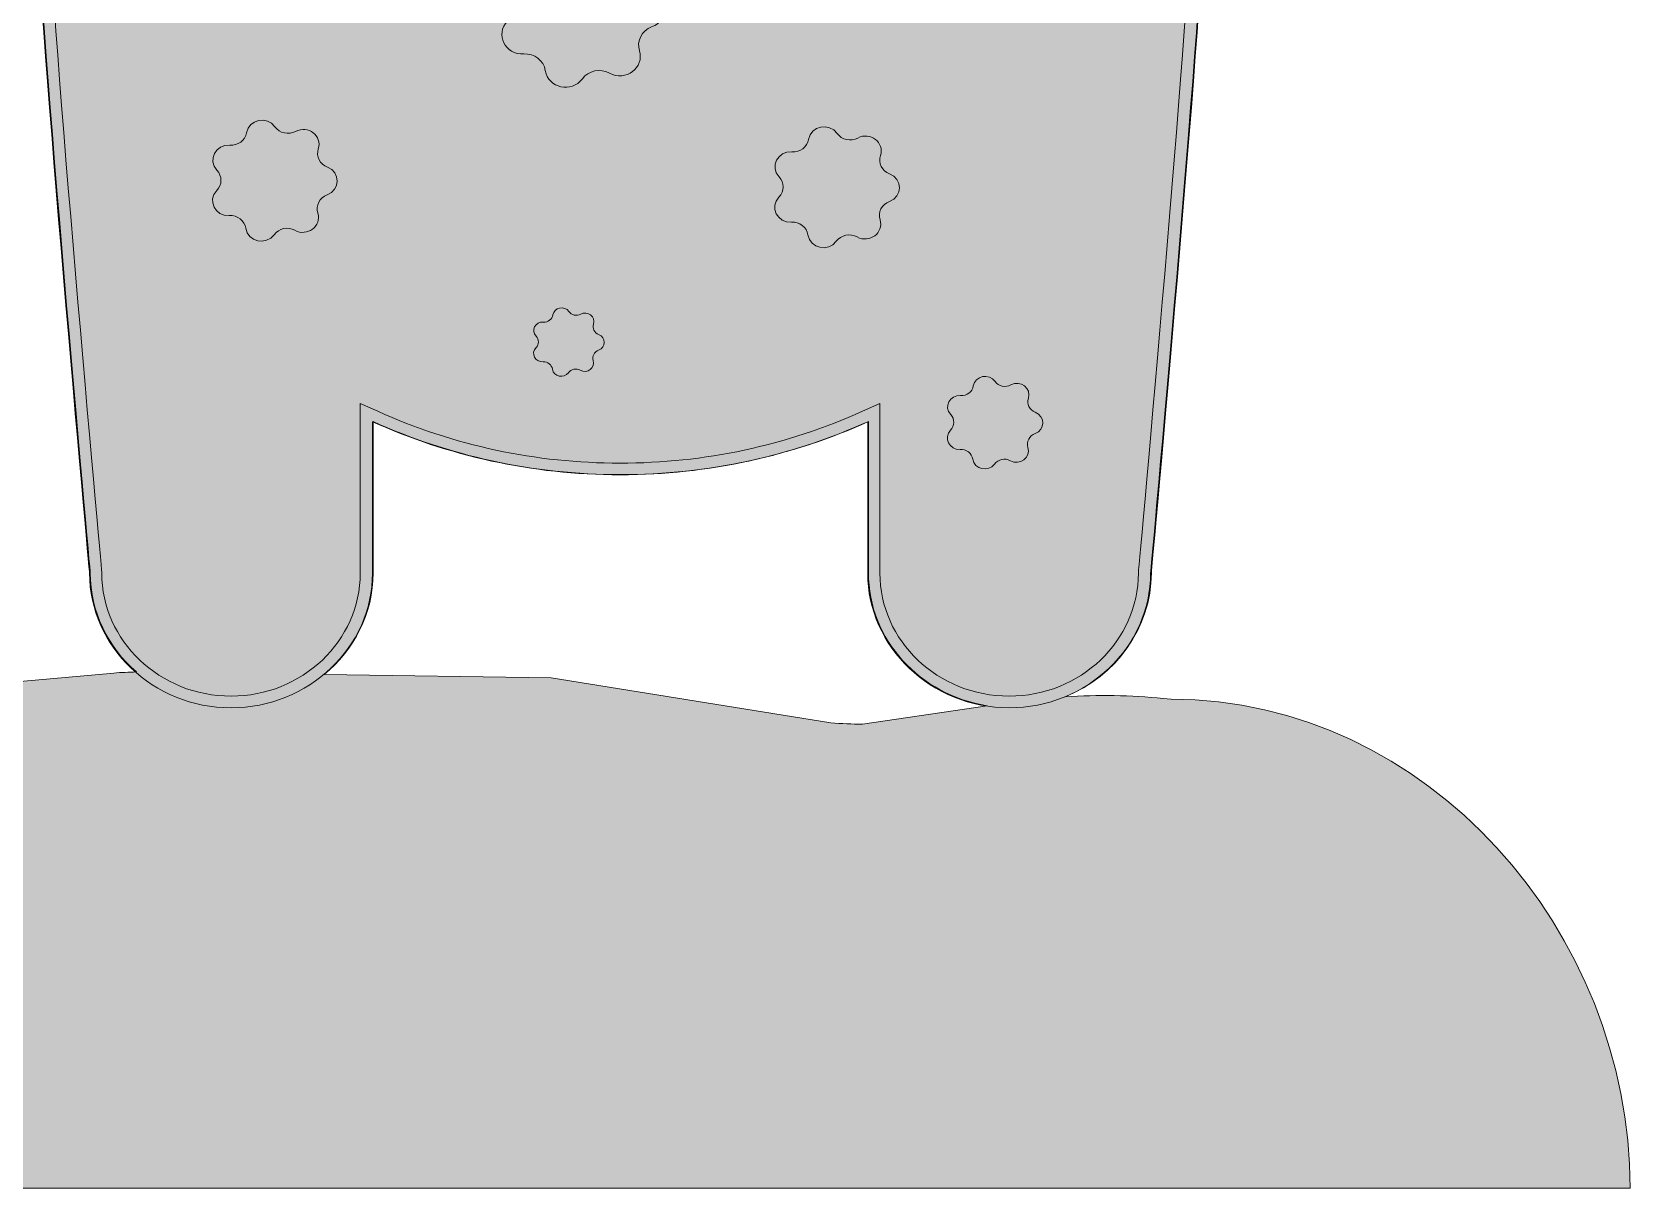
# Model space of a CAD drawing. Header units: millimetres. Extents: x 29 to 230, y -125 to -26.
# Drawn here: x 49.88 to 91.35, y -105.9 to -75.92 of the extents above; entities that cross this region are included whole.
import ezdxf

# ---------------------------------------------------------------- set-up
doc = ezdxf.new("R2010")
doc.units = ezdxf.units.MM
doc.header["$MEASUREMENT"] = 0
doc.layers.add('engraving', color=7, linetype='Continuous')
doc.layers.add('Layer 1', color=7, linetype='Continuous')

# ---------------------------------------------------------------- blocks, each defined once
blk = doc.blocks.new('block 2')
at = {"layer": 'engraving'}
h = blk.add_hatch(color=1, dxfattribs=at)
h.dxf.hatch_style = 2
edge = h.paths.add_edge_path()
edge.add_spline(control_points=[(65.144, -28.067), (65.144, -28.067), (65.144, -28.067), (65.144, -28.067), (56.828, -28.067), (50.024, -34.544), (50.024, -42.46), (50.024, -42.46), (50.024, -73.011), (50.024, -73.011), (50.024, -75.132), (51.377, -89.953), (51.377, -89.953), (51.377, -91.875), (53.029, -93.447), (55.048, -93.447), (57.067, -93.447), (58.719, -91.875), (58.719, -89.953), (58.719, -89.953), (58.719, -86.029), (58.719, -86.029), (60.672, -86.91), (62.85, -87.405), (65.144, -87.405), (65.144, -87.405), (65.144, -87.405), (65.144, -87.405), (67.438, -87.405), (69.616, -86.91), (71.569, -86.029), (71.569, -86.029), (71.569, -89.953), (71.569, -89.953), (71.569, -91.875), (73.221, -93.447), (75.24, -93.447), (77.259, -93.447), (78.911, -91.875), (78.911, -89.953), (78.911, -89.953), (80.264, -75.132), (80.264, -73.011), (80.264, -73.011), (80.264, -42.46), (80.264, -42.46), (80.264, -34.544), (73.46, -28.067), (65.144, -28.067), (65.144, -28.067), (65.144, -28.067), (65.144, -28.067)], knot_values=[0, 0, 0, 0, 1, 1, 1, 2, 2, 2, 3, 3, 3, 4, 4, 4, 5, 5, 5, 6, 6, 6, 7, 7, 7, 8, 8, 8, 9, 9, 9, 10, 10, 10, 11, 11, 11, 12, 12, 12, 13, 13, 13, 14, 14, 14, 15, 15, 15, 16, 16, 16, 17, 17, 17, 17], degree=3, periodic=1)
edge = h.paths.add_edge_path()
edge.add_spline(control_points=[(65.144, -28.368), (73.307, -28.368), (79.947, -34.69), (79.947, -42.46), (79.947, -42.46), (79.947, -73.011), (79.947, -73.011), (79.947, -75.095), (78.609, -89.779), (78.596, -89.927), (78.596, -89.927), (78.594, -89.94), (78.594, -89.94), (78.594, -89.94), (78.594, -89.953), (78.594, -89.953), (78.594, -91.713), (77.09, -93.146), (75.24, -93.146), (73.391, -93.146), (71.886, -91.713), (71.886, -89.953), (71.886, -89.953), (71.886, -86.029), (71.886, -86.029), (71.886, -86.029), (71.886, -85.553), (71.886, -85.553), (71.886, -85.553), (71.434, -85.757), (71.434, -85.757), (69.452, -86.65), (67.335, -87.103), (65.144, -87.103), (62.953, -87.103), (60.837, -86.65), (58.854, -85.757), (58.854, -85.757), (58.402, -85.553), (58.402, -85.553), (58.402, -85.553), (58.402, -86.029), (58.402, -86.029), (58.402, -86.029), (58.402, -89.953), (58.402, -89.953), (58.402, -91.713), (56.897, -93.146), (55.048, -93.146), (53.198, -93.146), (51.694, -91.713), (51.694, -89.953), (51.694, -89.953), (51.694, -89.94), (51.694, -89.94), (51.694, -89.94), (51.693, -89.927), (51.693, -89.927), (51.679, -89.779), (50.341, -75.095), (50.341, -73.011), (50.341, -73.011), (50.341, -42.46), (50.341, -42.46), (50.341, -34.69), (56.982, -28.368), (65.144, -28.368)], knot_values=[0, 0, 0, 0, 0.352778, 0.352778, 0.352778, 0.705556, 0.705556, 0.705556, 1.058333, 1.058333, 1.058333, 1.411111, 1.411111, 1.411111, 1.763889, 1.763889, 1.763889, 2.116667, 2.116667, 2.116667, 2.469444, 2.469444, 2.469444, 2.822222, 2.822222, 2.822222, 3.175, 3.175, 3.175, 3.527778, 3.527778, 3.527778, 3.880556, 3.880556, 3.880556, 4.233333, 4.233333, 4.233333, 4.586111, 4.586111, 4.586111, 4.938889, 4.938889, 4.938889, 5.291667, 5.291667, 5.291667, 5.644444, 5.644444, 5.644444, 5.997222, 5.997222, 5.997222, 6.35, 6.35, 6.35, 6.702778, 6.702778, 6.702778, 7.055556, 7.055556, 7.055556, 7.408333, 7.408333, 7.408333, 7.761111, 7.761111, 7.761111, 7.761111], degree=3, periodic=0)
edge.add_line((65.144, -28.368), (65.144, -28.368))
h = blk.add_hatch(color=1, dxfattribs=at)
h.dxf.hatch_style = 2
edge = h.paths.add_edge_path()
edge.add_spline(control_points=[(64.869, -76.988), (64.869, -76.988), (64.869, -76.988), (64.869, -76.988), (64.63, -76.855), (64.323, -76.92), (64.165, -77.136), (64.165, -77.136), (64.165, -77.136), (64.165, -77.136), (63.89, -77.513), (63.273, -77.375), (63.204, -76.921), (63.204, -76.921), (63.204, -76.921), (63.204, -76.921), (63.164, -76.66), (62.92, -76.472), (62.643, -76.489), (62.643, -76.489), (62.643, -76.489), (62.643, -76.489), (62.163, -76.519), (61.891, -75.974), (62.221, -75.639), (62.221, -75.639), (62.221, -75.639), (62.221, -75.639), (62.41, -75.446), (62.412, -75.148), (62.226, -74.953), (62.226, -74.953), (62.226, -74.953), (62.226, -74.953), (61.901, -74.614), (62.18, -74.072), (62.661, -74.108), (62.661, -74.108), (62.661, -74.108), (62.661, -74.108), (62.937, -74.129), (63.184, -73.944), (63.227, -73.684), (63.227, -73.684), (63.227, -73.684), (63.227, -73.684), (63.303, -73.231), (63.923, -73.101), (64.192, -73.481), (64.192, -73.481), (64.192, -73.481), (64.192, -73.481), (64.347, -73.7), (64.653, -73.768), (64.894, -73.638), (64.894, -73.638), (64.894, -73.638), (64.894, -73.638), (65.313, -73.413), (65.806, -73.792), (65.662, -74.23), (65.662, -74.23), (65.662, -74.23), (65.662, -74.23), (65.579, -74.482), (65.713, -74.752), (65.97, -74.85), (65.97, -74.85), (65.97, -74.85), (65.97, -74.85), (66.417, -75.022), (66.413, -75.625), (65.963, -75.791), (65.963, -75.791), (65.963, -75.791), (65.963, -75.791), (65.705, -75.886), (65.567, -76.154), (65.646, -76.407), (65.646, -76.407), (65.646, -76.407), (65.646, -76.407), (65.784, -76.846), (65.285, -77.22), (64.869, -76.988)], knot_values=[0, 0, 0, 0, 1, 1, 1, 2, 2, 2, 3, 3, 3, 4, 4, 4, 5, 5, 5, 6, 6, 6, 7, 7, 7, 8, 8, 8, 9, 9, 9, 10, 10, 10, 11, 11, 11, 12, 12, 12, 13, 13, 13, 14, 14, 14, 15, 15, 15, 16, 16, 16, 17, 17, 17, 18, 18, 18, 19, 19, 19, 20, 20, 20, 21, 21, 21, 22, 22, 22, 23, 23, 23, 24, 24, 24, 25, 25, 25, 26, 26, 26, 27, 27, 27, 28, 28, 28, 28], degree=3, periodic=1)
h = blk.add_hatch(color=1, dxfattribs=at)
h.dxf.hatch_style = 2
edge = h.paths.add_edge_path()
edge.add_spline(control_points=[(56.706, -81.064), (56.706, -81.064), (56.706, -81.064), (56.706, -81.064), (56.522, -80.963), (56.288, -81.012), (56.167, -81.178), (56.167, -81.178), (56.167, -81.178), (56.167, -81.178), (55.956, -81.466), (55.483, -81.36), (55.43, -81.013), (55.43, -81.013), (55.43, -81.013), (55.43, -81.013), (55.4, -80.813), (55.213, -80.669), (55.001, -80.682), (55.001, -80.682), (55.001, -80.682), (55.001, -80.682), (54.633, -80.705), (54.425, -80.287), (54.678, -80.031), (54.678, -80.031), (54.678, -80.031), (54.678, -80.031), (54.823, -79.884), (54.824, -79.655), (54.681, -79.506), (54.681, -79.506), (54.681, -79.506), (54.681, -79.506), (54.433, -79.246), (54.647, -78.831), (55.014, -78.859), (55.014, -78.859), (55.014, -78.859), (55.014, -78.859), (55.226, -78.875), (55.415, -78.734), (55.448, -78.534), (55.448, -78.534), (55.448, -78.534), (55.448, -78.534), (55.507, -78.187), (55.981, -78.088), (56.187, -78.379), (56.187, -78.379), (56.187, -78.379), (56.187, -78.379), (56.306, -78.546), (56.54, -78.599), (56.724, -78.499), (56.724, -78.499), (56.724, -78.499), (56.724, -78.499), (57.046, -78.326), (57.423, -78.617), (57.313, -78.952), (57.313, -78.952), (57.313, -78.952), (57.313, -78.952), (57.249, -79.145), (57.352, -79.352), (57.549, -79.427), (57.549, -79.427), (57.549, -79.427), (57.549, -79.427), (57.891, -79.558), (57.887, -80.021), (57.543, -80.147), (57.543, -80.147), (57.543, -80.147), (57.543, -80.147), (57.345, -80.22), (57.24, -80.426), (57.3, -80.619), (57.3, -80.619), (57.3, -80.619), (57.3, -80.619), (57.406, -80.956), (57.024, -81.241), (56.706, -81.064)], knot_values=[0, 0, 0, 0, 1, 1, 1, 2, 2, 2, 3, 3, 3, 4, 4, 4, 5, 5, 5, 6, 6, 6, 7, 7, 7, 8, 8, 8, 9, 9, 9, 10, 10, 10, 11, 11, 11, 12, 12, 12, 13, 13, 13, 14, 14, 14, 15, 15, 15, 16, 16, 16, 17, 17, 17, 18, 18, 18, 19, 19, 19, 20, 20, 20, 21, 21, 21, 22, 22, 22, 23, 23, 23, 24, 24, 24, 25, 25, 25, 26, 26, 26, 27, 27, 27, 28, 28, 28, 28], degree=3, periodic=1)
h = blk.add_hatch(color=1, dxfattribs=at)
h.dxf.hatch_style = 2
edge = h.paths.add_edge_path()
edge.add_spline(control_points=[(71.294, -81.236), (71.294, -81.236), (71.294, -81.236), (71.294, -81.236), (71.111, -81.134), (70.877, -81.184), (70.755, -81.35), (70.755, -81.35), (70.755, -81.35), (70.755, -81.35), (70.545, -81.638), (70.072, -81.532), (70.019, -81.184), (70.019, -81.184), (70.019, -81.184), (70.019, -81.184), (69.988, -80.985), (69.802, -80.841), (69.59, -80.854), (69.59, -80.854), (69.59, -80.854), (69.59, -80.854), (69.222, -80.877), (69.014, -80.459), (69.266, -80.203), (69.266, -80.203), (69.266, -80.203), (69.266, -80.203), (69.411, -80.055), (69.413, -79.827), (69.27, -79.677), (69.27, -79.677), (69.27, -79.677), (69.27, -79.677), (69.022, -79.418), (69.235, -79.003), (69.603, -79.031), (69.603, -79.031), (69.603, -79.031), (69.603, -79.031), (69.815, -79.047), (70.004, -78.905), (70.037, -78.706), (70.037, -78.706), (70.037, -78.706), (70.037, -78.706), (70.095, -78.359), (70.57, -78.259), (70.776, -78.55), (70.776, -78.55), (70.776, -78.55), (70.776, -78.55), (70.895, -78.718), (71.129, -78.77), (71.313, -78.671), (71.313, -78.671), (71.313, -78.671), (71.313, -78.671), (71.634, -78.498), (72.012, -78.789), (71.901, -79.124), (71.901, -79.124), (71.901, -79.124), (71.901, -79.124), (71.838, -79.317), (71.941, -79.523), (72.137, -79.599), (72.137, -79.599), (72.137, -79.599), (72.137, -79.599), (72.48, -79.73), (72.476, -80.192), (72.132, -80.319), (72.132, -80.319), (72.132, -80.319), (72.132, -80.319), (71.934, -80.392), (71.828, -80.598), (71.889, -80.791), (71.889, -80.791), (71.889, -80.791), (71.889, -80.791), (71.995, -81.128), (71.613, -81.413), (71.294, -81.236)], knot_values=[0, 0, 0, 0, 1, 1, 1, 2, 2, 2, 3, 3, 3, 4, 4, 4, 5, 5, 5, 6, 6, 6, 7, 7, 7, 8, 8, 8, 9, 9, 9, 10, 10, 10, 11, 11, 11, 12, 12, 12, 13, 13, 13, 14, 14, 14, 15, 15, 15, 16, 16, 16, 17, 17, 17, 18, 18, 18, 19, 19, 19, 20, 20, 20, 21, 21, 21, 22, 22, 22, 23, 23, 23, 24, 24, 24, 25, 25, 25, 26, 26, 26, 27, 27, 27, 28, 28, 28, 28], degree=3, periodic=1)
h = blk.add_hatch(color=1, dxfattribs=at)
h.dxf.hatch_style = 2
edge = h.paths.add_edge_path()
edge.add_spline(control_points=[(64.11, -84.693), (64.11, -84.693), (64.11, -84.693), (64.11, -84.693), (64.007, -84.635), (63.874, -84.663), (63.805, -84.757), (63.805, -84.757), (63.805, -84.757), (63.805, -84.757), (63.686, -84.92), (63.418, -84.86), (63.388, -84.664), (63.388, -84.664), (63.388, -84.664), (63.388, -84.664), (63.371, -84.55), (63.265, -84.469), (63.145, -84.476), (63.145, -84.476), (63.145, -84.476), (63.145, -84.476), (62.937, -84.489), (62.819, -84.253), (62.962, -84.108), (62.962, -84.108), (62.962, -84.108), (62.962, -84.108), (63.044, -84.024), (63.045, -83.895), (62.964, -83.81), (62.964, -83.81), (62.964, -83.81), (62.964, -83.81), (62.823, -83.663), (62.944, -83.428), (63.153, -83.444), (63.153, -83.444), (63.153, -83.444), (63.153, -83.444), (63.272, -83.453), (63.379, -83.373), (63.398, -83.26), (63.398, -83.26), (63.398, -83.26), (63.398, -83.26), (63.431, -83.064), (63.7, -83.007), (63.817, -83.172), (63.817, -83.172), (63.817, -83.172), (63.817, -83.172), (63.884, -83.267), (64.016, -83.297), (64.121, -83.24), (64.121, -83.24), (64.121, -83.24), (64.121, -83.24), (64.303, -83.142), (64.517, -83.307), (64.454, -83.497), (64.454, -83.497), (64.454, -83.497), (64.454, -83.497), (64.418, -83.606), (64.476, -83.723), (64.588, -83.766), (64.588, -83.766), (64.588, -83.766), (64.588, -83.766), (64.782, -83.84), (64.78, -84.102), (64.585, -84.174), (64.585, -84.174), (64.585, -84.174), (64.585, -84.174), (64.473, -84.215), (64.413, -84.331), (64.447, -84.441), (64.447, -84.441), (64.447, -84.441), (64.447, -84.441), (64.507, -84.631), (64.291, -84.793), (64.11, -84.693)], knot_values=[0, 0, 0, 0, 1, 1, 1, 2, 2, 2, 3, 3, 3, 4, 4, 4, 5, 5, 5, 6, 6, 6, 7, 7, 7, 8, 8, 8, 9, 9, 9, 10, 10, 10, 11, 11, 11, 12, 12, 12, 13, 13, 13, 14, 14, 14, 15, 15, 15, 16, 16, 16, 17, 17, 17, 18, 18, 18, 19, 19, 19, 20, 20, 20, 21, 21, 21, 22, 22, 22, 23, 23, 23, 24, 24, 24, 25, 25, 25, 26, 26, 26, 27, 27, 27, 28, 28, 28, 28], degree=3, periodic=1)
h = blk.add_hatch(color=1, dxfattribs=at)
h.dxf.hatch_style = 2
edge = h.paths.add_edge_path()
edge.add_spline(control_points=[(75.273, -87.039), (75.273, -87.039), (75.273, -87.039), (75.273, -87.039), (75.133, -86.961), (74.953, -86.999), (74.86, -87.126), (74.86, -87.126), (74.86, -87.126), (74.86, -87.126), (74.699, -87.347), (74.337, -87.265), (74.297, -86.999), (74.297, -86.999), (74.297, -86.999), (74.297, -86.999), (74.273, -86.846), (74.13, -86.736), (73.968, -86.746), (73.968, -86.746), (73.968, -86.746), (73.968, -86.746), (73.686, -86.764), (73.527, -86.444), (73.72, -86.248), (73.72, -86.248), (73.72, -86.248), (73.72, -86.248), (73.831, -86.135), (73.833, -85.96), (73.723, -85.845), (73.723, -85.845), (73.723, -85.845), (73.723, -85.845), (73.533, -85.646), (73.697, -85.329), (73.978, -85.35), (73.978, -85.35), (73.978, -85.35), (73.978, -85.35), (74.14, -85.362), (74.285, -85.254), (74.31, -85.101), (74.31, -85.101), (74.31, -85.101), (74.31, -85.101), (74.355, -84.836), (74.718, -84.759), (74.876, -84.982), (74.876, -84.982), (74.876, -84.982), (74.876, -84.982), (74.967, -85.111), (75.146, -85.151), (75.288, -85.075), (75.288, -85.075), (75.288, -85.075), (75.288, -85.075), (75.533, -84.942), (75.823, -85.165), (75.738, -85.421), (75.738, -85.421), (75.738, -85.421), (75.738, -85.421), (75.689, -85.569), (75.768, -85.727), (75.919, -85.785), (75.919, -85.785), (75.919, -85.785), (75.919, -85.785), (76.181, -85.886), (76.178, -86.24), (75.915, -86.337), (75.915, -86.337), (75.915, -86.337), (75.915, -86.337), (75.763, -86.392), (75.682, -86.55), (75.729, -86.698), (75.729, -86.698), (75.729, -86.698), (75.729, -86.698), (75.81, -86.956), (75.517, -87.174), (75.273, -87.039)], knot_values=[0, 0, 0, 0, 1, 1, 1, 2, 2, 2, 3, 3, 3, 4, 4, 4, 5, 5, 5, 6, 6, 6, 7, 7, 7, 8, 8, 8, 9, 9, 9, 10, 10, 10, 11, 11, 11, 12, 12, 12, 13, 13, 13, 14, 14, 14, 15, 15, 15, 16, 16, 16, 17, 17, 17, 18, 18, 18, 19, 19, 19, 20, 20, 20, 21, 21, 21, 22, 22, 22, 23, 23, 23, 24, 24, 24, 25, 25, 25, 26, 26, 26, 27, 27, 27, 28, 28, 28, 28], degree=3, periodic=1)
at = {"layer": 'engraving', "lineweight": 0}
for points, knots in [([(65.144, -28.067), (65.144, -28.067), (65.144, -28.067), (65.144, -28.067), (56.828, -28.067), (50.024, -34.544), (50.024, -42.46), (50.024, -42.46), (50.024, -73.011), (50.024, -73.011), (50.024, -75.132), (51.377, -89.953), (51.377, -89.953), (51.377, -91.875), (53.029, -93.447), (55.048, -93.447), (57.067, -93.447), (58.719, -91.875), (58.719, -89.953), (58.719, -89.953), (58.719, -86.029), (58.719, -86.029), (60.672, -86.91), (62.85, -87.405), (65.144, -87.405), (65.144, -87.405), (65.144, -87.405), (65.144, -87.405), (67.438, -87.405), (69.616, -86.91), (71.569, -86.029), (71.569, -86.029), (71.569, -89.953), (71.569, -89.953), (71.569, -91.875), (73.221, -93.447), (75.24, -93.447), (77.259, -93.447), (78.911, -91.875), (78.911, -89.953), (78.911, -89.953), (80.264, -75.132), (80.264, -73.011), (80.264, -73.011), (80.264, -42.46), (80.264, -42.46), (80.264, -34.544), (73.46, -28.067), (65.144, -28.067), (65.144, -28.067), (65.144, -28.067), (65.144, -28.067)], [0, 0, 0, 0, 1, 1, 1, 2, 2, 2, 3, 3, 3, 4, 4, 4, 5, 5, 5, 6, 6, 6, 7, 7, 7, 8, 8, 8, 9, 9, 9, 10, 10, 10, 11, 11, 11, 12, 12, 12, 13, 13, 13, 14, 14, 14, 15, 15, 15, 16, 16, 16, 17, 17, 17, 17]), ([(65.144, -28.368), (73.307, -28.368), (79.947, -34.69), (79.947, -42.46), (79.947, -42.46), (79.947, -73.011), (79.947, -73.011), (79.947, -75.095), (78.609, -89.779), (78.596, -89.927), (78.596, -89.927), (78.594, -89.94), (78.594, -89.94), (78.594, -89.94), (78.594, -89.953), (78.594, -89.953), (78.594, -91.713), (77.09, -93.146), (75.24, -93.146), (73.391, -93.146), (71.886, -91.713), (71.886, -89.953), (71.886, -89.953), (71.886, -86.029), (71.886, -86.029), (71.886, -86.029), (71.886, -85.553), (71.886, -85.553), (71.886, -85.553), (71.434, -85.757), (71.434, -85.757), (69.452, -86.65), (67.335, -87.103), (65.144, -87.103), (62.953, -87.103), (60.837, -86.65), (58.854, -85.757), (58.854, -85.757), (58.402, -85.553), (58.402, -85.553), (58.402, -85.553), (58.402, -86.029), (58.402, -86.029), (58.402, -86.029), (58.402, -89.953), (58.402, -89.953), (58.402, -91.713), (56.897, -93.146), (55.048, -93.146), (53.198, -93.146), (51.694, -91.713), (51.694, -89.953), (51.694, -89.953), (51.694, -89.94), (51.694, -89.94), (51.694, -89.94), (51.693, -89.927), (51.693, -89.927), (51.679, -89.779), (50.341, -75.095), (50.341, -73.011), (50.341, -73.011), (50.341, -42.46), (50.341, -42.46), (50.341, -34.69), (56.982, -28.368), (65.144, -28.368)], [0, 0, 0, 0, 1, 1, 1, 2, 2, 2, 3, 3, 3, 4, 4, 4, 5, 5, 5, 6, 6, 6, 7, 7, 7, 8, 8, 8, 9, 9, 9, 10, 10, 10, 11, 11, 11, 12, 12, 12, 13, 13, 13, 14, 14, 14, 15, 15, 15, 16, 16, 16, 17, 17, 17, 18, 18, 18, 19, 19, 19, 20, 20, 20, 21, 21, 21, 22, 22, 22, 22]), ([(64.869, -76.988), (64.869, -76.988), (64.869, -76.988), (64.869, -76.988), (64.63, -76.855), (64.323, -76.92), (64.165, -77.136), (64.165, -77.136), (64.165, -77.136), (64.165, -77.136), (63.89, -77.513), (63.273, -77.375), (63.204, -76.921), (63.204, -76.921), (63.204, -76.921), (63.204, -76.921), (63.164, -76.66), (62.92, -76.472), (62.643, -76.489), (62.643, -76.489), (62.643, -76.489), (62.643, -76.489), (62.163, -76.519), (61.891, -75.974), (62.221, -75.639), (62.221, -75.639), (62.221, -75.639), (62.221, -75.639), (62.41, -75.446), (62.412, -75.148), (62.226, -74.953), (62.226, -74.953), (62.226, -74.953), (62.226, -74.953), (61.901, -74.614), (62.18, -74.072), (62.661, -74.108), (62.661, -74.108), (62.661, -74.108), (62.661, -74.108), (62.937, -74.129), (63.184, -73.944), (63.227, -73.684), (63.227, -73.684), (63.227, -73.684), (63.227, -73.684), (63.303, -73.231), (63.923, -73.101), (64.192, -73.481), (64.192, -73.481), (64.192, -73.481), (64.192, -73.481), (64.347, -73.7), (64.653, -73.768), (64.894, -73.638), (64.894, -73.638), (64.894, -73.638), (64.894, -73.638), (65.313, -73.413), (65.806, -73.792), (65.662, -74.23), (65.662, -74.23), (65.662, -74.23), (65.662, -74.23), (65.579, -74.482), (65.713, -74.752), (65.97, -74.85), (65.97, -74.85), (65.97, -74.85), (65.97, -74.85), (66.417, -75.022), (66.413, -75.625), (65.963, -75.791), (65.963, -75.791), (65.963, -75.791), (65.963, -75.791), (65.705, -75.886), (65.567, -76.154), (65.646, -76.407), (65.646, -76.407), (65.646, -76.407), (65.646, -76.407), (65.784, -76.846), (65.285, -77.22), (64.869, -76.988)], [0, 0, 0, 0, 1, 1, 1, 2, 2, 2, 3, 3, 3, 4, 4, 4, 5, 5, 5, 6, 6, 6, 7, 7, 7, 8, 8, 8, 9, 9, 9, 10, 10, 10, 11, 11, 11, 12, 12, 12, 13, 13, 13, 14, 14, 14, 15, 15, 15, 16, 16, 16, 17, 17, 17, 18, 18, 18, 19, 19, 19, 20, 20, 20, 21, 21, 21, 22, 22, 22, 23, 23, 23, 24, 24, 24, 25, 25, 25, 26, 26, 26, 27, 27, 27, 28, 28, 28, 28]), ([(56.706, -81.064), (56.706, -81.064), (56.706, -81.064), (56.706, -81.064), (56.522, -80.963), (56.288, -81.012), (56.167, -81.178), (56.167, -81.178), (56.167, -81.178), (56.167, -81.178), (55.956, -81.466), (55.483, -81.36), (55.43, -81.013), (55.43, -81.013), (55.43, -81.013), (55.43, -81.013), (55.4, -80.813), (55.213, -80.669), (55.001, -80.682), (55.001, -80.682), (55.001, -80.682), (55.001, -80.682), (54.633, -80.705), (54.425, -80.287), (54.678, -80.031), (54.678, -80.031), (54.678, -80.031), (54.678, -80.031), (54.823, -79.884), (54.824, -79.655), (54.681, -79.506), (54.681, -79.506), (54.681, -79.506), (54.681, -79.506), (54.433, -79.246), (54.647, -78.831), (55.014, -78.859), (55.014, -78.859), (55.014, -78.859), (55.014, -78.859), (55.226, -78.875), (55.415, -78.734), (55.448, -78.534), (55.448, -78.534), (55.448, -78.534), (55.448, -78.534), (55.507, -78.187), (55.981, -78.088), (56.187, -78.379), (56.187, -78.379), (56.187, -78.379), (56.187, -78.379), (56.306, -78.546), (56.54, -78.599), (56.724, -78.499), (56.724, -78.499), (56.724, -78.499), (56.724, -78.499), (57.046, -78.326), (57.423, -78.617), (57.313, -78.952), (57.313, -78.952), (57.313, -78.952), (57.313, -78.952), (57.249, -79.145), (57.352, -79.352), (57.549, -79.427), (57.549, -79.427), (57.549, -79.427), (57.549, -79.427), (57.891, -79.558), (57.887, -80.021), (57.543, -80.147), (57.543, -80.147), (57.543, -80.147), (57.543, -80.147), (57.345, -80.22), (57.24, -80.426), (57.3, -80.619), (57.3, -80.619), (57.3, -80.619), (57.3, -80.619), (57.406, -80.956), (57.024, -81.241), (56.706, -81.064)], [0, 0, 0, 0, 1, 1, 1, 2, 2, 2, 3, 3, 3, 4, 4, 4, 5, 5, 5, 6, 6, 6, 7, 7, 7, 8, 8, 8, 9, 9, 9, 10, 10, 10, 11, 11, 11, 12, 12, 12, 13, 13, 13, 14, 14, 14, 15, 15, 15, 16, 16, 16, 17, 17, 17, 18, 18, 18, 19, 19, 19, 20, 20, 20, 21, 21, 21, 22, 22, 22, 23, 23, 23, 24, 24, 24, 25, 25, 25, 26, 26, 26, 27, 27, 27, 28, 28, 28, 28]), ([(71.294, -81.236), (71.294, -81.236), (71.294, -81.236), (71.294, -81.236), (71.111, -81.134), (70.877, -81.184), (70.755, -81.35), (70.755, -81.35), (70.755, -81.35), (70.755, -81.35), (70.545, -81.638), (70.072, -81.532), (70.019, -81.184), (70.019, -81.184), (70.019, -81.184), (70.019, -81.184), (69.988, -80.985), (69.802, -80.841), (69.59, -80.854), (69.59, -80.854), (69.59, -80.854), (69.59, -80.854), (69.222, -80.877), (69.014, -80.459), (69.266, -80.203), (69.266, -80.203), (69.266, -80.203), (69.266, -80.203), (69.411, -80.055), (69.413, -79.827), (69.27, -79.677), (69.27, -79.677), (69.27, -79.677), (69.27, -79.677), (69.022, -79.418), (69.235, -79.003), (69.603, -79.031), (69.603, -79.031), (69.603, -79.031), (69.603, -79.031), (69.815, -79.047), (70.004, -78.905), (70.037, -78.706), (70.037, -78.706), (70.037, -78.706), (70.037, -78.706), (70.095, -78.359), (70.57, -78.259), (70.776, -78.55), (70.776, -78.55), (70.776, -78.55), (70.776, -78.55), (70.895, -78.718), (71.129, -78.77), (71.313, -78.671), (71.313, -78.671), (71.313, -78.671), (71.313, -78.671), (71.634, -78.498), (72.012, -78.789), (71.901, -79.124), (71.901, -79.124), (71.901, -79.124), (71.901, -79.124), (71.838, -79.317), (71.941, -79.523), (72.137, -79.599), (72.137, -79.599), (72.137, -79.599), (72.137, -79.599), (72.48, -79.73), (72.476, -80.192), (72.132, -80.319), (72.132, -80.319), (72.132, -80.319), (72.132, -80.319), (71.934, -80.392), (71.828, -80.598), (71.889, -80.791), (71.889, -80.791), (71.889, -80.791), (71.889, -80.791), (71.995, -81.128), (71.613, -81.413), (71.294, -81.236)], [0, 0, 0, 0, 1, 1, 1, 2, 2, 2, 3, 3, 3, 4, 4, 4, 5, 5, 5, 6, 6, 6, 7, 7, 7, 8, 8, 8, 9, 9, 9, 10, 10, 10, 11, 11, 11, 12, 12, 12, 13, 13, 13, 14, 14, 14, 15, 15, 15, 16, 16, 16, 17, 17, 17, 18, 18, 18, 19, 19, 19, 20, 20, 20, 21, 21, 21, 22, 22, 22, 23, 23, 23, 24, 24, 24, 25, 25, 25, 26, 26, 26, 27, 27, 27, 28, 28, 28, 28]), ([(64.11, -84.693), (64.11, -84.693), (64.11, -84.693), (64.11, -84.693), (64.007, -84.635), (63.874, -84.663), (63.805, -84.757), (63.805, -84.757), (63.805, -84.757), (63.805, -84.757), (63.686, -84.92), (63.418, -84.86), (63.388, -84.664), (63.388, -84.664), (63.388, -84.664), (63.388, -84.664), (63.371, -84.55), (63.265, -84.469), (63.145, -84.476), (63.145, -84.476), (63.145, -84.476), (63.145, -84.476), (62.937, -84.489), (62.819, -84.253), (62.962, -84.108), (62.962, -84.108), (62.962, -84.108), (62.962, -84.108), (63.044, -84.024), (63.045, -83.895), (62.964, -83.81), (62.964, -83.81), (62.964, -83.81), (62.964, -83.81), (62.823, -83.663), (62.944, -83.428), (63.153, -83.444), (63.153, -83.444), (63.153, -83.444), (63.153, -83.444), (63.272, -83.453), (63.379, -83.373), (63.398, -83.26), (63.398, -83.26), (63.398, -83.26), (63.398, -83.26), (63.431, -83.064), (63.7, -83.007), (63.817, -83.172), (63.817, -83.172), (63.817, -83.172), (63.817, -83.172), (63.884, -83.267), (64.016, -83.297), (64.121, -83.24), (64.121, -83.24), (64.121, -83.24), (64.121, -83.24), (64.303, -83.142), (64.517, -83.307), (64.454, -83.497), (64.454, -83.497), (64.454, -83.497), (64.454, -83.497), (64.418, -83.606), (64.476, -83.723), (64.588, -83.766), (64.588, -83.766), (64.588, -83.766), (64.588, -83.766), (64.782, -83.84), (64.78, -84.102), (64.585, -84.174), (64.585, -84.174), (64.585, -84.174), (64.585, -84.174), (64.473, -84.215), (64.413, -84.331), (64.447, -84.441), (64.447, -84.441), (64.447, -84.441), (64.447, -84.441), (64.507, -84.631), (64.291, -84.793), (64.11, -84.693)], [0, 0, 0, 0, 1, 1, 1, 2, 2, 2, 3, 3, 3, 4, 4, 4, 5, 5, 5, 6, 6, 6, 7, 7, 7, 8, 8, 8, 9, 9, 9, 10, 10, 10, 11, 11, 11, 12, 12, 12, 13, 13, 13, 14, 14, 14, 15, 15, 15, 16, 16, 16, 17, 17, 17, 18, 18, 18, 19, 19, 19, 20, 20, 20, 21, 21, 21, 22, 22, 22, 23, 23, 23, 24, 24, 24, 25, 25, 25, 26, 26, 26, 27, 27, 27, 28, 28, 28, 28]), ([(75.273, -87.039), (75.273, -87.039), (75.273, -87.039), (75.273, -87.039), (75.133, -86.961), (74.953, -86.999), (74.86, -87.126), (74.86, -87.126), (74.86, -87.126), (74.86, -87.126), (74.699, -87.347), (74.337, -87.265), (74.297, -86.999), (74.297, -86.999), (74.297, -86.999), (74.297, -86.999), (74.273, -86.846), (74.13, -86.736), (73.968, -86.746), (73.968, -86.746), (73.968, -86.746), (73.968, -86.746), (73.686, -86.764), (73.527, -86.444), (73.72, -86.248), (73.72, -86.248), (73.72, -86.248), (73.72, -86.248), (73.831, -86.135), (73.833, -85.96), (73.723, -85.845), (73.723, -85.845), (73.723, -85.845), (73.723, -85.845), (73.533, -85.646), (73.697, -85.329), (73.978, -85.35), (73.978, -85.35), (73.978, -85.35), (73.978, -85.35), (74.14, -85.362), (74.285, -85.254), (74.31, -85.101), (74.31, -85.101), (74.31, -85.101), (74.31, -85.101), (74.355, -84.836), (74.718, -84.759), (74.876, -84.982), (74.876, -84.982), (74.876, -84.982), (74.876, -84.982), (74.967, -85.111), (75.146, -85.151), (75.288, -85.075), (75.288, -85.075), (75.288, -85.075), (75.288, -85.075), (75.533, -84.942), (75.823, -85.165), (75.738, -85.421), (75.738, -85.421), (75.738, -85.421), (75.738, -85.421), (75.689, -85.569), (75.768, -85.727), (75.919, -85.785), (75.919, -85.785), (75.919, -85.785), (75.919, -85.785), (76.181, -85.886), (76.178, -86.24), (75.915, -86.337), (75.915, -86.337), (75.915, -86.337), (75.915, -86.337), (75.763, -86.392), (75.682, -86.55), (75.729, -86.698), (75.729, -86.698), (75.729, -86.698), (75.729, -86.698), (75.81, -86.956), (75.517, -87.174), (75.273, -87.039)], [0, 0, 0, 0, 1, 1, 1, 2, 2, 2, 3, 3, 3, 4, 4, 4, 5, 5, 5, 6, 6, 6, 7, 7, 7, 8, 8, 8, 9, 9, 9, 10, 10, 10, 11, 11, 11, 12, 12, 12, 13, 13, 13, 14, 14, 14, 15, 15, 15, 16, 16, 16, 17, 17, 17, 18, 18, 18, 19, 19, 19, 20, 20, 20, 21, 21, 21, 22, 22, 22, 23, 23, 23, 24, 24, 24, 25, 25, 25, 26, 26, 26, 27, 27, 27, 28, 28, 28, 28])]:
    blk.add_open_spline(points, degree=3, knots=knots, dxfattribs=at)

msp = doc.modelspace()

# ---------------------------------------------------------------- hatches: boundary and pattern name
at = {"layer": 'Layer 1'}
h = msp.add_hatch(color=1, dxfattribs=at)
h.dxf.hatch_style = 2
edge = h.paths.add_edge_path()
edge.add_spline(control_points=[(79.447, -93.227), (79.447, -93.227), (79.239, -93.206), (79.239, -93.206), (78.394, -93.12), (77.545, -93.11), (76.698, -93.161), (78.007, -92.626), (78.93, -91.385), (78.93, -89.949), (78.93, -89.949), (80.282, -75.128), (80.282, -73.007), (80.282, -73.007), (80.282, -42.457), (80.282, -42.457), (80.282, -34.54), (73.478, -28.063), (65.163, -28.063), (65.163, -28.063), (65.163, -28.063), (65.163, -28.063), (56.847, -28.063), (50.043, -34.54), (50.043, -42.457), (50.043, -42.457), (50.043, -73.007), (50.043, -73.007), (50.043, -75.128), (51.395, -89.949), (51.395, -89.949), (51.395, -90.964), (51.859, -91.879), (52.592, -92.519), (52.395, -92.526), (52.199, -92.53), (52.003, -92.547), (52.003, -92.547), (47.236, -92.974), (47.236, -92.974), (41.563, -93.483), (37.216, -98.237), (37.216, -103.932), (37.216, -103.932), (37.216, -105.902), (37.216, -105.902), (37.216, -105.902), (91.352, -105.902), (91.352, -105.902), (91.352, -105.902), (91.352, -105.902), (91.352, -105.902), (91.352, -99.258), (86.091, -93.227), (79.447, -93.227)], knot_values=[0, 0, 0, 0, 1, 1, 1, 2, 2, 2, 3, 3, 3, 4, 4, 4, 5, 5, 5, 6, 6, 6, 7, 7, 7, 8, 8, 8, 9, 9, 9, 10, 10, 10, 11, 11, 11, 12, 12, 12, 13, 13, 13, 14, 14, 14, 15, 15, 15, 16, 16, 16, 17, 17, 17, 18, 18, 18, 18], degree=3, periodic=1)
edge = h.paths.add_edge_path()
edge.add_spline(control_points=[(70.611, -93.84), (70.611, -93.84), (63.354, -92.667), (63.354, -92.667), (63.354, -92.667), (57.464, -92.586), (57.464, -92.586), (58.242, -91.944), (58.737, -91), (58.737, -89.949), (58.737, -89.949), (58.737, -86.026), (58.737, -86.026), (60.69, -86.906), (62.868, -87.401), (65.163, -87.401), (65.163, -87.401), (65.163, -87.401), (65.163, -87.401), (67.457, -87.401), (69.635, -86.906), (71.588, -86.026), (71.588, -86.026), (71.588, -89.949), (71.588, -89.949), (71.588, -91.68), (72.929, -93.123), (74.67, -93.394), (74.67, -93.394), (71.438, -93.872), (71.438, -93.872), (71.162, -93.872), (70.886, -93.861), (70.611, -93.84)], knot_values=[0, 0, 0, 0, 1, 1, 1, 2, 2, 2, 3, 3, 3, 4, 4, 4, 5, 5, 5, 6, 6, 6, 7, 7, 7, 8, 8, 8, 9, 9, 9, 10, 10, 10, 11, 11, 11, 11], degree=3, periodic=1)

# ---------------------------------------------------------------- linework, layer by layer
at = {"layer": 'Layer 1', "lineweight": 0}
for points, knots in [([(79.447, -93.227), (79.447, -93.227), (79.239, -93.206), (79.239, -93.206), (78.394, -93.12), (77.545, -93.11), (76.698, -93.161), (78.007, -92.626), (78.93, -91.385), (78.93, -89.949), (78.93, -89.949), (80.282, -75.128), (80.282, -73.007), (80.282, -73.007), (80.282, -42.457), (80.282, -42.457), (80.282, -34.54), (73.478, -28.063), (65.163, -28.063), (65.163, -28.063), (65.163, -28.063), (65.163, -28.063), (56.847, -28.063), (50.043, -34.54), (50.043, -42.457), (50.043, -42.457), (50.043, -73.007), (50.043, -73.007), (50.043, -75.128), (51.395, -89.949), (51.395, -89.949), (51.395, -90.964), (51.859, -91.879), (52.592, -92.519), (52.395, -92.526), (52.199, -92.53), (52.003, -92.547), (52.003, -92.547), (47.236, -92.974), (47.236, -92.974), (41.563, -93.483), (37.216, -98.237), (37.216, -103.932), (37.216, -103.932), (37.216, -105.902), (37.216, -105.902), (37.216, -105.902), (91.352, -105.902), (91.352, -105.902), (91.352, -105.902), (91.352, -105.902), (91.352, -105.902), (91.352, -99.258), (86.091, -93.227), (79.447, -93.227)], [0, 0, 0, 0, 1, 1, 1, 2, 2, 2, 3, 3, 3, 4, 4, 4, 5, 5, 5, 6, 6, 6, 7, 7, 7, 8, 8, 8, 9, 9, 9, 10, 10, 10, 11, 11, 11, 12, 12, 12, 13, 13, 13, 14, 14, 14, 15, 15, 15, 16, 16, 16, 17, 17, 17, 18, 18, 18, 18]), ([(70.611, -93.84), (70.611, -93.84), (63.354, -92.667), (63.354, -92.667), (63.354, -92.667), (57.464, -92.586), (57.464, -92.586), (58.242, -91.944), (58.737, -91), (58.737, -89.949), (58.737, -89.949), (58.737, -86.026), (58.737, -86.026), (60.69, -86.906), (62.868, -87.401), (65.163, -87.401), (65.163, -87.401), (65.163, -87.401), (65.163, -87.401), (67.457, -87.401), (69.635, -86.906), (71.588, -86.026), (71.588, -86.026), (71.588, -89.949), (71.588, -89.949), (71.588, -91.68), (72.929, -93.123), (74.67, -93.394), (74.67, -93.394), (71.438, -93.872), (71.438, -93.872), (71.162, -93.872), (70.886, -93.861), (70.611, -93.84)], [0, 0, 0, 0, 1, 1, 1, 2, 2, 2, 3, 3, 3, 4, 4, 4, 5, 5, 5, 6, 6, 6, 7, 7, 7, 8, 8, 8, 9, 9, 9, 10, 10, 10, 11, 11, 11, 11])]:
    msp.add_open_spline(points, degree=3, knots=knots, dxfattribs=at)

# ---------------------------------------------------------------- block references
at = {"layer": 'engraving'}
msp.add_blockref('block 2', (0, 0), dxfattribs=at)

doc.saveas('drawing.dxf')
